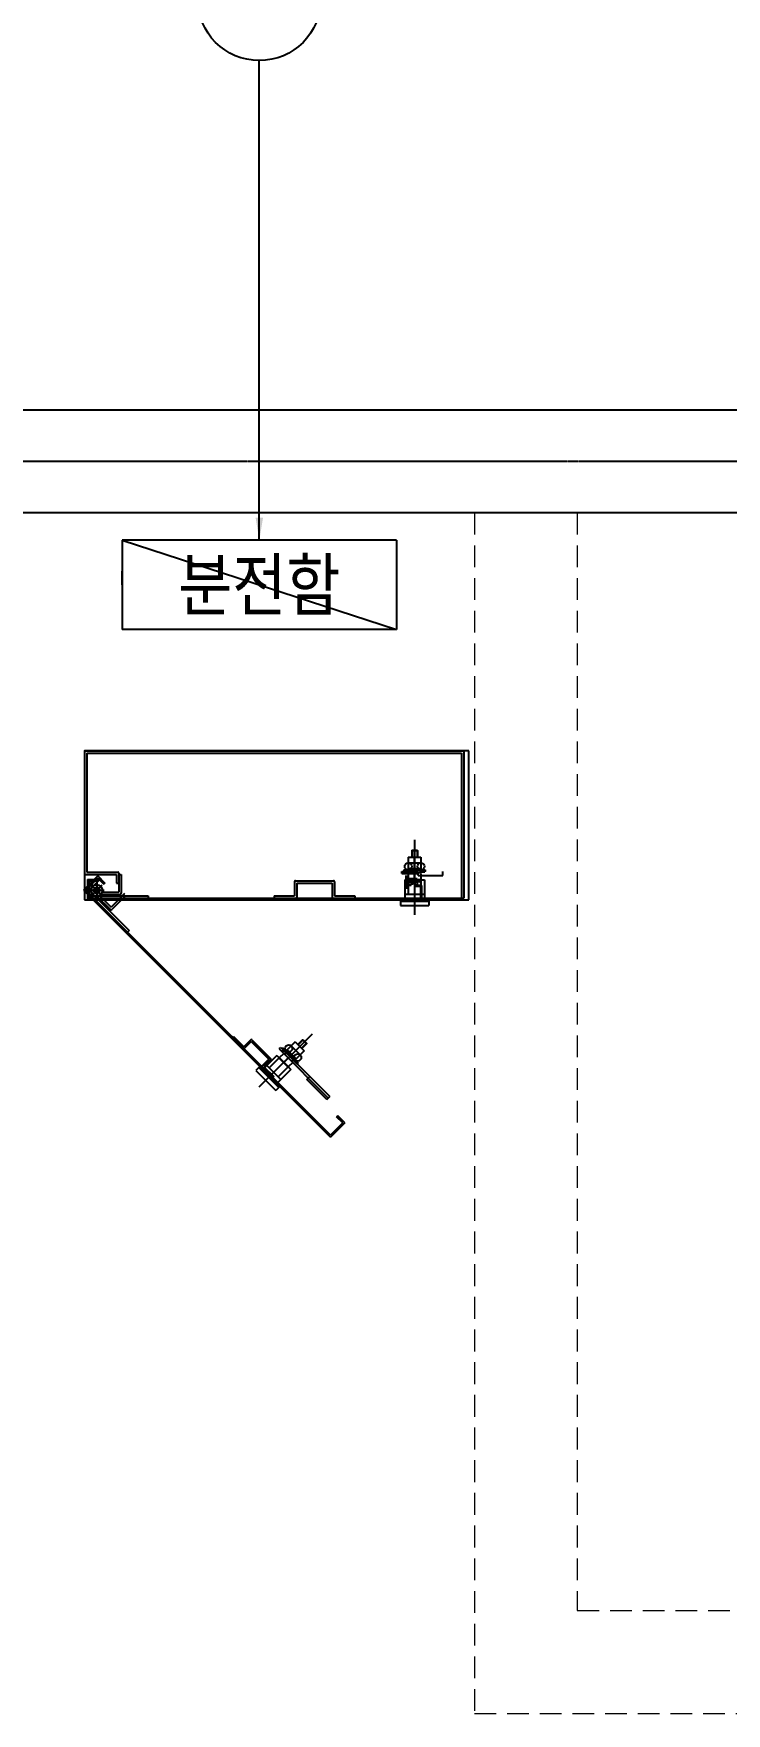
# Model space of a CAD drawing. Header units: millimetres. Extents: x 5544 to 245194, y -610088 to 30375.
# Drawn here: x 151171 to 155209, y 14218 to 24011 of the extents above; entities that cross this region are included whole.
import ezdxf
from ezdxf.enums import TextEntityAlignment as Align
from ezdxf.lldxf.tags import DXFTag

# ---------------------------------------------------------------- set-up
doc = ezdxf.new("R2010")
doc.units = ezdxf.units.MM
doc.linetypes.add('DASHED2', pattern=[9.525, 6.35, -3.175])
doc.linetypes.add('옥상층 평면도$0$CEN', pattern=[62, 60, -1, 0, -1])
for name, color, linetype, lineweight in [('0-해치', 8, 'Continuous', 9), ('6', 6, 'Continuous', 30), ('BOX', 20, 'Continuous', 25)]:
    doc.layers.add(name, color=color, linetype=linetype, lineweight=lineweight)
for name, color, linetype in [('15', 15, 'Continuous'), ('2', 1, 'CENTER'), ('A-TEXT', 3, 'Continuous'), ('COL', 2, 'Continuous'), ('옥상층 평면도$0$A-CEN', 1, '옥상층 평면도$0$CEN'), ('옥상층 평면도$0$A-ST-CONC', 2, 'Continuous')]:
    doc.layers.add(name, color=color, linetype=linetype)
doc.styles.add('#TL_Dotum', font='gulim.ttc', dxfattribs={"width": 0.85})
doc.styles.add('ROMAND', font='gulim.ttc', dxfattribs={"oblique": 15})
tags = doc.linetypes.add('CENTER', pattern=[2, 1.25, -0.25, 0.25, -0.25]).pattern_tags.tags
tags[10:11] = [DXFTag(74, 4), DXFTag(75, 0), DXFTag(340, '0'), DXFTag(46, 1.0), DXFTag(50, 0.0), DXFTag(44, 0.0), DXFTag(45, 0.0)]
tags[8:9] = [DXFTag(74, 4), DXFTag(75, 0), DXFTag(340, '0'), DXFTag(46, 1.0), DXFTag(50, 0.0), DXFTag(44, 0.0), DXFTag(45, 0.0)]
tags[6:7] = [DXFTag(74, 4), DXFTag(75, 0), DXFTag(340, '0'), DXFTag(46, 1.0), DXFTag(50, 0.0), DXFTag(44, 0.0), DXFTag(45, 0.0)]
tags[4:5] = [DXFTag(74, 4), DXFTag(75, 0), DXFTag(340, '0'), DXFTag(46, 1.0), DXFTag(50, 0.0), DXFTag(44, 0.0), DXFTag(45, 0.0)]
doc.dimstyles.new('DIM-A-002-단면', dxfattribs={"dimscale": 330, "dimtxt": 1, "dimasz": 0.4, "dimexe": 0.2, "dimexo": 0.3, "dimgap": 0.4, "dimtad": 1, "dimdec": 0, "dimtxsty": 'ROMAND', "dimcen": 0, "dimclrd": 15, "dimclre": 15, "dimclrt": 3, "dimadec": 0, "dimazin": 0, "dimtfac": 1, "dimtmove": 0, "dimatfit": 3, "dimfxl": 1, "dimarcsym": 0})

# ---------------------------------------------------------------- blocks, each defined once
blk = doc.blocks.new('CP')
at = {"color": 8}
for p, q in [((-620.4, 800.1), (-620.4, -800.1)), ((0, 800.1), (-620.4, 800.1)), ((-620.4, -795.8), (-620.4, 774.8)), ((-616.2, 779), (-6.3, 779)), ((-6.3, -781.1), (-6.3, 779)), ((0, -800.1), (0, 800.1)), ((0, -787.4), (0, 787.4)), ((-610.7, 769.3), (-6.3, 769.3)), ((-610.7, -790.4), (-610.7, 769.3)), ((-16, 326.4), (-6.3, 326.4)), ((-16, 241.4), (-16, 326.4)), ((929.8, 284.4), (900, 254.6)), ((929.8, 284.4), (989.3, 224.9)), ((-79.2, 78.8), (-79.2, 237.2)), ((-75, 241.4), (-16, 241.4)), ((-69.5, 231.7), (-10.5, 231.7)), ((-69.5, 84.3), (-69.5, 231.7)), ((-39.2, -794.7), (980.4, 224.9)), ((-39.2, -803.6), (989.3, 224.9)), ((900, 254.6), (904.5, 250.2)), ((929.8, 275.5), (904.5, 250.2)), ((929.8, 275.5), (980.4, 224.9)), ((-75, 74.6), (-16, 74.6)), ((-69.5, 84.3), (-10.5, 84.3)), ((-16, -534.7), (-6.3, -534.7)), ((-16, -771.4), (-16, -534.7)), ((-39.2, -781), (128.2, -613.7)), ((128.2, -613.7), (135, -620.5)), ((-115, -790.4), (-115, -661.1)), ((-110.8, -656.9), (-32, -656.9)), ((-105.3, -656.9), (-105.3, -647.2)), ((-105.3, -647.2), (-26.5, -647.2)), ((-105.3, -666.6), (-69.5, -666.6)), ((-105.3, -795.8), (-105.3, -666.6)), ((-69.5, -666.6), (-69.5, -656.9)), ((-32, -726.2), (-32, -656.9)), ((-25.2, -633), (30.5, -688.7)), ((-22.3, -732.4), (-22.3, -651.4)), ((-21.3, -636.9), (-14.4, -630)), ((-18.5, -737.7), (30.5, -688.7)), ((-16, -748.9), (41.2, -691.7)), ((-14.4, -630), (41.2, -685.7)), ((-98.7, -744.1), (-68.9, -714.3)), ((-98.7, -744.1), (-39.2, -803.6)), ((-89.8, -744.1), (-64.5, -718.8)), ((-89.8, -744.1), (-39.2, -794.7)), ((-84.2, -745.3), (-77.9, -745.3)), ((-84.2, -787.4), (-84.2, -745.3)), ((-82.9, -737.2), (-39.2, -781)), ((-77.9, -781.1), (-77.9, -745.3)), ((-68.9, -714.3), (-64.5, -718.8)), ((-620.4, -800.1), (0, -800.1)), ((-616.2, -800.1), (-109.5, -800.1)), ((-610.7, -790.4), (-115, -790.4)), ((-84.2, -787.4), (0, -787.4)), ((-77.9, -771.4), (-16, -771.4)), ((-77.9, -781.1), (-6.3, -781.1))]:
    blk.add_line(p, q, dxfattribs=at)
at = {"color": 8, "linetype": 'Continuous'}
for q in [(-16, 74.6), (-6.3, -10.4)]:
    blk.add_line((-16, -10.4), q, dxfattribs=at)
at = {"color": 8, "linetype": 'CENTER'}
for p, q in [((-69.7, -748.3), (-8.7, -748.3)), ((-60.7, -769.8), (-17.6, -726.7)), ((-60.7, -726.7), (-17.6, -769.8)), ((-39.2, -778.7), (-39.2, -717.8))]:
    blk.add_line(p, q, dxfattribs=at)
at = {"color": 8}
for radius in [23.2, 23.2, 12.6, 12.6]:
    blk.add_circle((-39.2, -748.3), radius, dxfattribs=at)
for centre, radius, start, end in [((-616.2, 774.8), 4.21, 90, 180), ((-75, 237.2), 4.21, 90, 180), ((-10.5, 235.9), 4.21, 270, 0), ((-75, 78.8), 4.21, 180, 270), ((-10.5, 80.1), 4.21, 0, 90), ((-110.8, -661.1), 4.21, 90, 180), ((-26.5, -651.4), 4.21, 0, 90), ((38.3, -688.7), 4.21, 315, 45), ((-39.2, -803.6), 63.1, 111.26325, 120.32061), ((0, -787.4), 63.1, 156.26325, 165.32061), ((0, -787.4), 63.1, 104.67939, 110.69788), ((-39.2, -803.6), 63.1, 59.67939, 65.69788), ((-616.2, -795.8), 4.21, 180, 270), ((-109.5, -795.8), 4.21, 270, 0), ((-39.2, -788.8), 4.21, 225, 315), ((-10.5, -776.9), 4.21, 270, 0)]:
    blk.add_arc(centre, radius, start, end, dxfattribs=at)
at = {"layer": '2'}
for p, q in [((-101.1, 692.6), (-117.9, 692.6)), ((-101.1, 589.3), (-101.1, 692.6)), ((0, 633.7), (23.6, 633.7)), ((5.9, 515.8), (5.9, 633.7)), ((23.6, 515.8), (23.6, 633.7)), ((-249.8, 574.7), (63.5, 574.7)), ((-206.4, 585), (-204.9, 586.5)), ((-206.4, 585), (-176.9, 585)), ((-206.4, 564.4), (-206.4, 585)), ((-206.4, 564.4), (-176.9, 564.4)), ((-204.9, 562.9), (-206.4, 564.4)), ((-204.9, 562.9), (-204.9, 586.5)), ((-204.9, 586.5), (-176.9, 586.5)), ((-204.9, 562.9), (-176.9, 562.9)), ((-176.9, 601.2), (-123.8, 601.2)), ((-176.9, 548.2), (-176.9, 601.2)), ((-129.7, 574.7), (-176.9, 574.7)), ((-129.7, 574.7), (-176.9, 574.7)), ((-153.3, 548.2), (-153.3, 601.2)), ((-129.7, 548.2), (-129.7, 601.2)), ((-123.8, 530.5), (-123.8, 618.9)), ((-123.8, 618.9), (-117.9, 618.9)), ((-117.9, 617.5), (-116.4, 617.5)), ((-117.9, 595.3), (-109.1, 595.3)), ((-117.9, 521.7), (-117.9, 589.3)), ((-101.1, 589.3), (-117.9, 589.3)), ((-116.4, 595.3), (-116.4, 617.5)), ((-109.1, 601.2), (-82.5, 601.2)), ((-109.1, 521.7), (-109.1, 589.3)), ((-84, 574.7), (-109.1, 574.7)), ((-87.3, 585.5), (-80.5, 585.5)), ((-87.3, 585.5), (-87.3, 546)), ((-84, 601.2), (-82.5, 602.7)), ((-84, 548.2), (-84, 601.2)), ((-82.5, 616), (-4.4, 616)), ((-82.5, 533.4), (-82.5, 616)), ((-82.5, 601.2), (-23.6, 601.2)), ((-81.1, 548.2), (-81.1, 601.2)), ((-80.5, 591.4), (-80.5, 542.2)), ((-73.7, 595.2), (-73.7, 546)), ((-59, 584.9), (-73.7, 549)), ((-59, 549), (-73.7, 584.9)), ((-73.7, 584.9), (-59, 584.9)), ((-59, 604.1), (-59, 574.6)), ((-59, 604.1), (0, 604.1)), ((-59, 574.6), (-54.5, 574.6)), ((-59, 559.9), (-59, 549)), ((-54.5, 599.7), (-54.5, 574.6)), ((-54.5, 599.7), (-4.4, 599.7)), ((-23.6, 533.4), (-23.6, 616)), ((-176.9, 548.2), (-123.8, 548.2)), ((-123.8, 530.5), (-117.9, 530.5)), ((-117.9, 554.1), (-109.1, 554.1)), ((-117.9, 532), (-116.4, 532)), ((-109.1, 521.7), (-117.9, 521.7)), ((-116.4, 532), (-116.4, 554.1)), ((-109.1, 548.2), (-82.5, 548.2)), ((-87.3, 546), (-101.1, 546)), ((-83.4, 539.2), (-101.1, 539.2)), ((-82.5, 546.7), (-84, 548.2)), ((-82.5, 548.2), (-23.6, 548.2)), ((-82.5, 533.4), (-4.4, 533.4)), ((-77.5, 539.2), (-48.6, 539.2)), ((-73.7, 549), (-59, 549)), ((-73.7, 546), (-48.6, 546)), ((-48.6, 546), (-48.6, 539.2)), ((0, 515.8), (23.6, 515.8)), ((615.3, 17.6), (819.6, 221.9)), ((621.6, 11.4), (825.9, 215.6)), ((831.5, 210), (748.1, 126.6)), ((831.5, 210), (819.6, 221.9)), ((559.6, 148.4), (781.1, -73.1)), ((583, 108.3), (599.7, 125)), ((583, 110.4), (597.6, 125)), ((583, 110.4), (603.9, 89.5)), ((583, 108.3), (583, 110.4)), ((583, 108.3), (602.8, 88.5)), ((592.4, 78.1), (629.9, 115.6)), ((592.4, 78.1), (629.9, 40.5)), ((597.6, 125), (618.5, 104.1)), ((597.6, 125), (599.7, 125)), ((599.7, 125), (619.5, 105.2)), ((609.1, 61.4), (646.6, 98.9)), ((644.5, 63.5), (611.2, 96.8)), ((644.5, 63.5), (611.2, 96.8)), ((617.4, 28), (679.9, 90.6)), ((625.8, 44.7), (663.3, 82.2)), ((629.9, 115.6), (667.4, 78.1)), ((668.5, 68.7), (684.1, 84.3)), ((679.9, 90.6), (684.1, 86.4)), ((683.1, 85.4), (684.1, 84.3)), ((748.1, 126.6), (736.2, 138.5)), ((621.6, 11.4), (615.3, 17.6)), ((617.4, 28), (621.6, 23.9)), ((622.6, 24.9), (623.7, 23.9)), ((623.7, 23.9), (639.3, 39.5)), ((638.3, 40.5), (644.5, 34.3)), ((640.3, 30.1), (659.1, 11.4)), ((648.7, 0.9), (707, 59.3)), ((648.7, 0.9), (703.9, -54.3)), ((658.1, 12.4), (695.6, 49.9)), ((658.1, 10.3), (658.1, 12.4)), ((676.8, 31.2), (659.1, 48.9)), ((659.1, 11.4), (700.8, -30.3)), ((660.1, 10.3), (697.7, 47.8)), ((667.4, 69.7), (673.7, 63.5)), ((677.9, 67.6), (696.6, 48.9)), ((690.4, -40.8), (748.7, 17.6)), ((695.6, 49.9), (697.7, 49.9)), ((696.6, 48.9), (738.3, 7.2)), ((698.7, -74.1), (782.1, 9.3)), ((707, 59.3), (762.3, 4.1)), ((777.9, 13.4), (794.6, -3.2)), ((583, -103.1), (661.4, -24.7)), ((590.5, -105.2), (663.5, -32.2)), ((663.5, -32.2), (692.7, -61.4)), ((665.6, -24.7), (694.8, -53.9)), ((694.5, -69.9), (711.2, -86.6)), ((694.8, -53.9), (736.9, -11.8)), ((711.2, -86.6), (794.6, -3.2)), ((736.9, -11.8), (741.7, -16.6)), ((583, -107.2), (612.2, -136.4)), ((590.5, -105.2), (619.7, -134.3))]:
    blk.add_line(p, q, dxfattribs=at)
at = {"layer": '2', "linetype": 'Continuous'}
for q in [(612.2, -136.4), (574.9, -183.3)]:
    blk.add_line((570.1, -178.5), q, dxfattribs=at)
at = {"layer": '2'}
for centre in [(-138.5, 601.2), (-138.5, 548.2), (657, 88.5), (619.5, 51)]:
    blk.add_circle(centre, 14.7, dxfattribs=at)
for centre, start, end in [((-76.6, 595.2), 0, 90), ((-83.4, 542.2), 270, 0), ((-77.5, 542.2), 180, 270), ((663.5, -26.8), 45, 135), ((694.8, -59.3), 225, 315), ((585.1, -105.2), 135, 225), ((617.6, -136.4), 315, 45)]:
    blk.add_arc(centre, 2.95, start, end, dxfattribs=at)
at = {"layer": '6', "lineweight": -3, "const_width": 1}
blk.add_lwpolyline([(-620.4, 800.1), (0, 800.1), (0, -800.1), (-620.4, -800.1), (-620.4, 800.1)], dxfattribs=at)

msp = doc.modelspace()

# ---------------------------------------------------------------- linework, layer by layer
at = {"color": 7, "ltscale": 0.5}
for p, q in [((153286.9, 21057.2, -187.5), (151686.9, 21057.2, -187.5)), ((151686.9, 21057.2, -187.5), (153286.9, 20537.2, -187.5)), ((151686.9, 21057.2, -187.5), (151686.9, 20537.2, -187.5)), ((153286.9, 21057.2, -187.5), (153286.9, 20537.2, -187.5)), ((153286.9, 20537.2, -187.5), (151686.9, 20537.2, -187.5))]:
    msp.add_line(p, q, dxfattribs=at)
at = {"layer": '0-해치', "linetype": 'DASHED2', "ltscale": 20}
for p, q in [((153740.2, 21218.2, 205812.5), (153740.2, 14218.2, 205812.5)), ((154340.2, 21218.2, 205812.5), (154340.2, 14818.2, 205812.5)), ((154340.2, 14818.2, 205812.5), (161240.2, 14818.2, 205812.5)), ((153740.2, 14218.2, 205812.5), (161240.2, 14218.2, 205812.5))]:
    msp.add_line(p, q, dxfattribs=at)
at = {"layer": 'BOX', "lineweight": -3}
msp.add_circle((152486.9, 24214, -187.5), 360, dxfattribs=at)
at = {"layer": 'COL'}
msp.add_line((151686.9, 20797.2, -187.5), (151686.9, 20877.2, -187.5), dxfattribs=at)
at = {"layer": '옥상층 평면도$0$A-CEN'}
msp.add_line((149440.2, 21518.2, 205812.5), (162240.2, 21518.2, 205812.5), dxfattribs=at)
at = {"layer": '옥상층 평면도$0$A-ST-CONC'}
for p, q in [((149740.2, 21818.2, 205812.5), (161240.2, 21818.2, 205812.5)), ((149740.2, 21218.2, 205812.5), (155320.2, 21218.2, 205812.5))]:
    msp.add_line(p, q, dxfattribs=at)

# ---------------------------------------------------------------- block references
at = {"color": 7, "lineweight": -3, "xscale": 1.4, "yscale": 1.4, "zscale": 1.4, "rotation": 270}
msp.add_blockref('CP', (152587.2, 18961.9, -187.5), dxfattribs=at)

# ---------------------------------------------------------------- texts
at = {"layer": 'A-TEXT', "style": '#TL_Dotum', "width": 0.85}
msp.add_text('분전함', height=295.48, dxfattribs=at).set_placement((152486.9, 20797.2, -187.5), align=Align.MIDDLE_CENTER)

# ---------------------------------------------------------------- leaders
at = {"layer": '15', "ltscale": 600}
msp.add_leader([(152486.9, 21057.2, -187.5), (152486.9, 23854, -187.5)], dimstyle='DIM-A-002-단면', dxfattribs=at)

doc.saveas('drawing.dxf')
